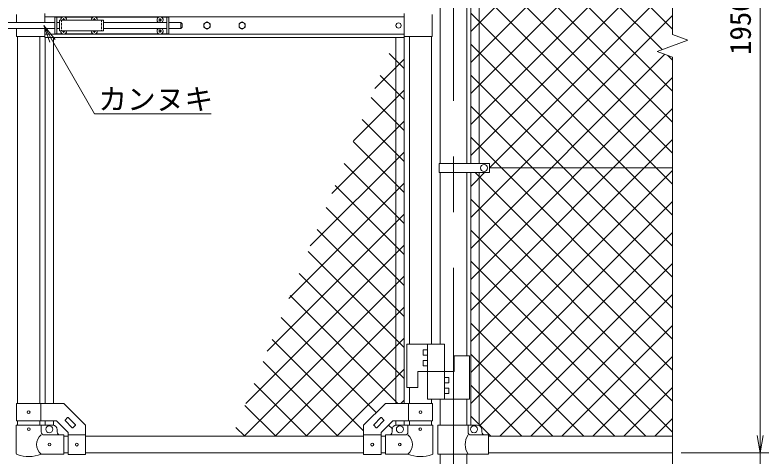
# Model space of a CAD drawing. Units: millimetres, scale not verified. Extents: x -4200 to 4200, y -2970 to 2970.
# Drawn here: x 1484 to 3204, y -880 to 128 of the extents above; entities that cross this region are included whole.
import ezdxf
from ezdxf.enums import TextEntityAlignment as Align

# ---------------------------------------------------------------- set-up
doc = ezdxf.new("R2010")
doc.units = ezdxf.units.MM
doc.header["$LTSCALE"] = 20
doc.linetypes.add('USER1', pattern=[50.8, 31.75, -6.35, 6.35, -6.35])
doc.linetypes.add('USER2', pattern=[0.375, 0.25, -0.125])
for name, color, linetype, lineweight in [('0-0_D-STR-TXT', 7, 'Continuous', 9), ('0-4_D-BMK', 2, 'USER1', 13), ('0-5_D-STR1', 1, 'Continuous', 18), ('0-8_D-STR3', 3, 'Continuous', 13), ('0-9_D-STR-DIM', 7, 'Continuous', 9), ('0-A_0', 7, 'Continuous', 9), ('0-B_D-STR2', 7, 'Continuous', 9)]:
    doc.layers.add(name, color=color, linetype=linetype, lineweight=lineweight)
doc.styles.add('ＭＳ ゴシック', font='')
doc.styles.get('ＭＳ ゴシック').set_extended_font_data('MS Gothic')

# ---------------------------------------------------------------- blocks, each defined once
blk = doc.blocks.new('_Open')
at = {"layer": '0-A_0'}
blk.add_line((-20, 3.33), (0, 0), dxfattribs=at)
blk.add_lwpolyline([(-20, -3.33), (0, 0), (-20, 0)], dxfattribs=at)
blk = doc.blocks.new('MLeader6')
at = {"layer": '0-0_D-STR-TXT'}
blk.add_line((1563.55, 66.23), (1549.33, 104.21), dxfattribs=at)
for points in [[(1575.1, 72.9), (1549.33, 104.21), (1569.33, 69.56)], [(1569.33, 69.56), (1665.36, -96.77), (1924.15, -96.77), (1931.35, -96.77)]]:
    blk.add_lwpolyline(points, dxfattribs=at)

msp = doc.modelspace()

# ---------------------------------------------------------------- linework, layer by layer
at = {"layer": '0-4_D-BMK'}
msp.add_line((2484.22, 1583.71), (2484.22, -1300.44), dxfattribs=at)
at = {"layer": '0-5_D-STR1'}
for p, q in [((2453.97, 419.06), (2453.97, -209.94)), ((2514.47, 419.06), (2514.47, -209.94)), ((1489.47, 79.56), (1489.47, -757.44)), ((1540.27, 79.56), (1540.27, -757.44)), ((2383.67, 79.56), (2383.67, -622.04)), ((2434.47, 79.56), (2434.47, -622.04)), ((2453.97, -230.94), (2453.97, -622.04)), ((2514.47, -230.94), (2514.47, -649.04)), ((2383.67, -721.04), (2383.67, -757.44)), ((2434.47, -748.04), (2434.47, -757.44)), ((2453.97, -748.04), (2453.97, -807.44)), ((2514.47, -748.04), (2514.47, -807.44)), ((1489.47, -797.44), (1489.47, -807.44)), ((1540.27, -797.44), (1540.27, -807.44)), ((2383.67, -797.44), (2383.67, -807.44)), ((2434.47, -797.44), (2434.47, -807.44)), ((1594.87, -832.44), (1604.87, -832.44)), ((1644.87, -832.44), (2279.07, -832.44)), ((2319.07, -832.44), (2329.07, -832.44)), ((2564.22, -832.44), (2984.22, -832.44)), ((1594.87, -870.44), (1604.87, -870.44)), ((1644.87, -870.44), (2279.07, -870.44)), ((2319.07, -870.44), (2329.07, -870.44)), ((2453.97, -873.44), (2453.97, -1270.44)), ((2514.47, -873.44), (2514.47, -1270.44)), ((2564.22, -870.44), (2984.22, -870.44))]:
    msp.add_line(p, q, dxfattribs=at)
at = {"layer": '0-8_D-STR3'}
for p, q in [((2523.72, 419.06), (2523.72, -209.94)), ((2542.72, 419.06), (2542.72, -209.94)), ((1487.37, 129.56), (1487.37, 111.06)), ((1551.97, 132.06), (1551.97, 111.06)), ((1551.97, 124.06), (2371.97, 124.06)), ((1574.87, 123.56), (1574.87, 85.56)), ((1574.87, 123.56), (1592.27, 123.56)), ((1579.37, 123.56), (1579.37, 85.56)), ((1597.46, 123.56), (1662.27, 123.56)), ((1667.46, 123.56), (1812.27, 123.56)), ((1817.46, 123.56), (1834.87, 123.56)), ((1830.37, 123.56), (1830.37, 85.56)), ((1834.87, 123.56), (1834.87, 85.56)), ((2371.97, 132.06), (2371.97, 77.06)), ((2436.07, 129.56), (2436.07, 79.56)), ((1393.57, 111.06), (1574.87, 111.06)), ((1579.37, 111.06), (1585.37, 111.06)), ((1585.37, 117.06), (1585.37, 92.06)), ((1585.37, 117.06), (1685.37, 117.06)), ((1593.01, 117.48), (1591.72, 117.45)), ((1591.72, 117.45), (1591.72, 117.06)), ((1594.47, 120.21), (1594.45, 118.91)), ((1594.47, 120.21), (1595.26, 120.21)), ((1595.26, 120.21), (1595.28, 118.91)), ((1663.01, 117.48), (1661.72, 117.45)), ((1661.72, 117.45), (1661.72, 117.06)), ((1664.47, 120.21), (1664.45, 118.91)), ((1664.47, 120.21), (1665.26, 120.21)), ((1665.26, 120.21), (1665.28, 118.91)), ((1666.72, 117.48), (1668.02, 117.45)), ((1668.02, 117.45), (1668.02, 117.06)), ((1685.37, 117.06), (1685.37, 92.06)), ((1685.37, 111.06), (1830.37, 111.06)), ((1813.01, 117.48), (1811.72, 117.45)), ((1811.72, 117.45), (1811.72, 117.06)), ((1814.47, 120.21), (1814.45, 118.91)), ((1814.47, 113.91), (1814.45, 115.2)), ((1815.26, 120.21), (1814.47, 120.21)), ((1815.26, 113.91), (1814.47, 113.91)), ((1815.26, 120.21), (1815.28, 118.91)), ((1815.26, 113.91), (1815.28, 115.2)), ((1816.72, 116.64), (1818.02, 116.66)), ((1818.02, 116.66), (1818.02, 117.06)), ((1834.87, 111.06), (1861.87, 111.06)), ((1861.87, 111.06), (1861.87, 98.06)), ((1864.87, 108.06), (1864.87, 101.06)), ((1393.57, 98.06), (1574.87, 98.06)), ((1487.37, 98.06), (1487.37, 79.56)), ((1551.97, 98.06), (1551.97, 77.06)), ((1579.37, 98.06), (1585.37, 98.06)), ((1585.37, 92.06), (1685.37, 92.06)), ((1591.72, 91.66), (1591.72, 92.06)), ((1593.01, 91.64), (1591.72, 91.66)), ((1594.47, 88.91), (1594.45, 90.2)), ((1594.47, 88.91), (1595.26, 88.91)), ((1595.26, 88.91), (1595.28, 90.2)), ((1596.72, 91.64), (1598.02, 91.66)), ((1598.02, 91.66), (1598.02, 92.06)), ((1661.72, 91.66), (1661.72, 92.06)), ((1663.01, 91.64), (1661.72, 91.66)), ((1664.47, 88.91), (1664.45, 90.2)), ((1664.47, 88.91), (1665.26, 88.91)), ((1665.26, 88.91), (1665.28, 90.2)), ((1666.72, 91.64), (1668.02, 91.66)), ((1668.02, 91.66), (1668.02, 92.06)), ((1685.37, 98.06), (1830.37, 98.06)), ((1813.01, 92.48), (1811.72, 92.45)), ((1811.72, 92.45), (1811.72, 92.06)), ((1814.47, 95.21), (1814.45, 93.91)), ((1814.47, 88.91), (1814.45, 90.2)), ((1815.26, 95.21), (1814.47, 95.21)), ((1815.26, 88.91), (1814.47, 88.91)), ((1815.26, 95.21), (1815.28, 93.91)), ((1815.26, 88.91), (1815.28, 90.2)), ((1816.72, 92.48), (1818.02, 92.45)), ((1816.72, 91.64), (1818.02, 91.66)), ((1818.02, 92.45), (1818.02, 92.06)), ((1818.02, 91.66), (1818.02, 92.06)), ((1834.87, 98.06), (1861.87, 98.06)), ((1551.97, 79.56), (1487.37, 79.56)), ((1551.97, 85.06), (2371.97, 85.06)), ((1551.97, 77.06), (2371.97, 77.06)), ((1552.37, 77.06), (1552.37, -757.44)), ((1571.37, 77.06), (1571.37, -757.44)), ((1574.87, 85.56), (1592.27, 85.56)), ((1597.46, 85.56), (1662.27, 85.56)), ((1667.46, 85.56), (1812.27, 85.56)), ((1817.46, 85.56), (1834.87, 85.56)), ((2352.57, 77.06), (2352.57, -757.44)), ((2371.57, 77.06), (2371.57, -757.44)), ((2371.97, 79.56), (2436.07, 79.56)), ((2451.42, -230.94), (2451.42, -209.94)), ((2566.21, -209.94), (2451.42, -209.94)), ((2566.21, -230.94), (2566.21, -209.94)), ((2566.21, -220.44), (2984.22, -220.44)), ((2566.21, -230.94), (2451.42, -230.94)), ((2523.72, -230.94), (2523.72, -807.44)), ((2542.72, -230.94), (2542.72, -808.07)), ((2463.97, -622.04), (2377.97, -622.04)), ((2377.97, -622.04), (2377.97, -721.04)), ((2415.47, -635.54), (2415.47, -647.54)), ((2424.97, -635.54), (2415.47, -635.54)), ((2424.97, -622.04), (2424.97, -748.04)), ((2463.97, -622.04), (2463.97, -748.04)), ((2424.97, -647.54), (2415.47, -647.54)), ((2520.97, -649.04), (2485.97, -649.04)), ((2485.97, -649.04), (2485.97, -685.04)), ((2520.97, -649.04), (2520.97, -748.04)), ((2415.47, -659.54), (2415.47, -671.54)), ((2424.97, -659.54), (2415.47, -659.54)), ((2485.97, -685.04), (2402.97, -685.04)), ((2402.97, -685.04), (2402.97, -721.04)), ((2424.97, -671.54), (2415.47, -671.54)), ((2463.97, -698.54), (2473.47, -698.54)), ((2473.47, -710.54), (2473.47, -698.54)), ((2402.97, -721.04), (2377.97, -721.04)), ((2463.97, -710.54), (2473.47, -710.54)), ((2463.97, -722.54), (2473.47, -722.54)), ((2463.97, -734.54), (2473.47, -734.54)), ((2473.47, -734.54), (2473.47, -722.54)), ((2520.97, -748.04), (2424.97, -748.04)), ((1487.17, -797.44), (1487.17, -757.44)), ((1542.57, -797.44), (1542.57, -757.44)), ((2381.37, -797.44), (2381.37, -757.44)), ((2436.77, -797.44), (2436.77, -757.44)), ((1598.2, -795.43), (1603.85, -789.78)), ((1605.27, -789.78), (1621.53, -806.04)), ((2318.66, -789.78), (2302.4, -806.04)), ((2325.73, -795.43), (2320.08, -789.78)), ((1486.32, -807.44), (1543.42, -807.44)), ((1486.32, -807.44), (1486.32, -871.13)), ((1487.17, -797.44), (1578.3, -797.44)), ((1543.42, -807.44), (1543.42, -822.44)), ((1543.42, -807.44), (1569.87, -807.44)), ((1552.37, -797.44), (1552.37, -807.44)), ((1571.37, -797.44), (1571.37, -807.56)), ((1578.3, -797.44), (1604.87, -824.01)), ((1598.2, -796.85), (1614.46, -813.11)), ((1615.88, -813.11), (1621.53, -807.45)), ((1644.87, -873.69), (1644.87, -807.44)), ((2279.07, -873.69), (2279.07, -807.44)), ((2308.05, -813.11), (2302.4, -807.45)), ((2325.73, -796.85), (2309.47, -813.11)), ((2345.63, -797.44), (2319.07, -824.01)), ((2436.77, -797.44), (2345.63, -797.44)), ((2352.57, -797.44), (2352.57, -807.56)), ((2380.52, -807.44), (2354.07, -807.44)), ((2371.57, -797.44), (2371.57, -807.44)), ((2437.62, -807.44), (2380.52, -807.44)), ((2380.52, -807.44), (2380.52, -822.44)), ((2437.62, -807.44), (2437.62, -871.13)), ((2448.52, -807.44), (2539.22, -807.44)), ((2448.52, -807.44), (2448.52, -873.44)), ((2517.62, -807.44), (2517.62, -822.44)), ((1579.87, -822.44), (1579.87, -817.44)), ((1604.87, -873.69), (1604.87, -824.01)), ((2319.07, -873.69), (2319.07, -824.01)), ((2344.07, -822.44), (2344.07, -817.44)), ((2549.22, -817.44), (2549.22, -822.44)), ((1594.87, -829.44), (1550.42, -829.44)), ((1594.87, -873.44), (1594.87, -829.44)), ((1604.87, -829.19), (1644.87, -829.19)), ((2319.07, -829.19), (2279.07, -829.19)), ((2329.07, -829.44), (2373.52, -829.44)), ((2329.07, -873.44), (2329.07, -829.44)), ((2524.62, -829.44), (2564.22, -829.44)), ((2564.22, -829.44), (2564.22, -873.44)), ((1594.87, -873.44), (1543.42, -873.44)), ((1604.87, -873.69), (1644.87, -873.69)), ((2319.07, -873.69), (2279.07, -873.69)), ((2329.07, -873.44), (2380.52, -873.44)), ((2448.52, -873.44), (2564.22, -873.44))]:
    msp.add_line(p, q, dxfattribs=at)
at = {"layer": '0-8_D-STR3', "linetype": 'USER2'}
for p, q in [((1589.87, 117.06), (1589.87, 92.06)), ((1680.87, 117.06), (1680.87, 92.06))]:
    msp.add_line(p, q, dxfattribs=at)
at = {"layer": '0-8_D-STR3'}
for points in [[(1596.72, 117.48), (1598.02, 117.45), (1598.02, 117.06)], [(1813.01, 116.64), (1811.72, 116.66), (1811.72, 117.06)], [(1816.72, 117.48), (1818.02, 117.45), (1818.02, 117.06)], [(1813.01, 91.64), (1811.72, 91.66), (1811.72, 92.06)], [(1487.17, -757.44), (1594.87, -757.44), (1644.87, -807.44)], [(2436.77, -757.44), (2329.07, -757.44), (2279.07, -807.44)]]:
    msp.add_lwpolyline(points, dxfattribs=at)
for points in [[(1921.97, 112.66), (1914.95, 108.61), (1914.95, 100.51), (1921.97, 96.46), (1928.98, 100.51), (1928.98, 108.61)], [(2001.97, 112.66), (1994.95, 108.61), (1994.95, 100.51), (2001.97, 96.46), (2008.98, 100.51), (2008.98, 108.61)]]:
    msp.add_lwpolyline(points, close=True, dxfattribs=at)
for centre, radius in [((1921.97, 104.56), 7.03), ((2001.97, 104.56), 7.03), ((2359.07, 104.56), 6), ((2554.21, -220.44), 8), ((1514.87, -777.44), 3.25), ((2409.07, -777.44), 3.25), ((1561.87, -816.44), 8), ((2362.07, -816.44), 8), ((2531.22, -816.44), 8), ((1515.27, -816.44), 3), ((2408.67, -816.44), 3), ((1562.27, -851.44), 3), ((1624.87, -851.44), 3.25), ((2299.07, -851.44), 3.25), ((2361.67, -851.44), 3)]:
    msp.add_circle(centre, radius, dxfattribs=at)
for centre, radius, start, end in [((1594.87, 117.06), 7, 0, 180), ((1664.87, 117.06), 7, 0, 180), ((1814.87, 117.06), 7, 301.00272, 238.99728), ((1592.96, 118.96), 1.49, 270, 0), ((1596.77, 118.96), 1.49, 180, 270), ((1662.96, 118.96), 1.49, 270, 0), ((1666.77, 118.96), 1.49, 180, 270), ((1812.96, 118.96), 1.49, 270, 0), ((1812.96, 115.15), 1.49, 0, 90), ((1816.77, 118.96), 1.49, 180, 270), ((1816.77, 115.15), 1.49, 90, 180), ((1861.87, 108.06), 3, 0, 90), ((1594.87, 92.06), 7, 180, 0), ((1592.96, 90.15), 1.49, 0, 90), ((1596.77, 90.15), 1.49, 90, 180), ((1664.87, 92.06), 7, 180, 0), ((1662.96, 90.15), 1.49, 0, 90), ((1666.77, 90.15), 1.49, 90, 180), ((1814.87, 92.06), 7, 121.00272, 58.99728), ((1812.96, 93.96), 1.49, 270, 0), ((1812.96, 90.15), 1.49, 0, 90), ((1816.77, 93.96), 1.49, 180, 270), ((1816.77, 90.15), 1.49, 90, 180), ((1861.87, 101.06), 3, 270, 0), ((1604.56, -790.48), 1, 45, 135), ((2319.37, -790.48), 1, 45, 135), ((1569.87, -817.44), 10, 0, 90), ((1598.91, -796.14), 1, 135, 225), ((1620.83, -806.75), 1, 315, 45), ((2303.1, -806.75), 1, 135, 225), ((2325.03, -796.14), 1, 315, 45), ((2354.07, -817.44), 10, 90, 180), ((2539.22, -817.44), 10, 0, 90), ((1550.42, -822.44), 7, 180, 270), ((1586.87, -822.44), 7, 180, 270), ((1615.17, -812.4), 1, 225, 315), ((2308.76, -812.4), 1, 225, 315), ((2337.07, -822.44), 7, 270, 0), ((2373.52, -822.44), 7, 270, 0), ((2524.62, -822.44), 7, 180, 270), ((2556.22, -822.44), 7, 180, 270), ((1561.61, -851.44), 28.55, 129.59418, 230.40582), ((2362.32, -851.44), 28.55, 309.59418, 50.40582), ((2551.83, -851.44), 40.68, 147.25964, 212.74036), ((1489.62, -871.13), 3.3, 180, 250.77949), ((1514.87, -798.71), 80, 250.77949, 290.9084), ((2409.07, -798.71), 80, 249.0916, 289.22051), ((2434.32, -871.13), 3.3, 289.22051, 0)]:
    msp.add_arc(centre, radius, start, end, dxfattribs=at)
at = {"layer": '0-9_D-STR-DIM'}
for p, q in [((2984.22, 1583.71), (2984.22, 83.78)), ((3184.22, 1039.56), (3184.22, -830.44)), ((2948.98, 45.31), (3019.45, 70.96)), ((3019.45, 70.96), (2984.22, 83.78)), ((2984.22, 32.48), (2948.98, 45.31)), ((2984.22, 32.48), (2984.22, -1027.75)), ((3184.22, -830.44), (3184.22, -790.44)), ((3004.22, -870.44), (3204.22, -870.44)), ((3024.22, -870.44), (3204.22, -870.44)), ((3184.22, -870.44), (3184.22, -920.44))]:
    msp.add_line(p, q, dxfattribs=at)
at = {"layer": '0-B_D-STR2'}
for p, q in [((2984.22, 96.42), (2523.72, 556.92)), ((2523.72, 90.85), (2984.22, 551.35)), ((2960.44, 49.48), (2523.72, 486.21)), ((2523.72, 20.14), (2984.22, 480.64)), ((2984.22, -45), (2523.72, 415.5)), ((2523.72, -50.57), (2984.22, 409.93)), ((2984.22, -115.71), (2524.24, 344.26)), ((2523.72, -121.28), (2984.22, 339.22)), ((2984.22, -186.42), (2523.72, 274.08)), ((2523.72, -191.99), (2984.22, 268.51)), ((2984.22, -257.13), (2528.04, 199.04)), ((2566.21, -220.21), (2984.22, 197.8)), ((2984.22, -327.85), (2523.72, 132.65)), ((2523.72, -333.41), (2984.22, 127.09)), ((2984.22, -398.56), (2523.72, 61.94)), ((2337.54, 40.41), (2371.57, 6.38)), ((2523.72, -404.12), (2966.7, 38.86)), ((2984.22, 25.71), (2973.57, 36.36)), ((2371.57, 27.68), (2305.06, -38.83)), ((2316.98, -9.74), (2371.57, -64.33)), ((2984.22, -469.27), (2523.72, -8.77)), ((2523.72, -474.83), (2984.22, -14.33)), ((2371.57, -43.03), (2255.93, -158.67)), ((2296.42, -59.89), (2371.57, -135.04)), ((2984.22, -539.98), (2523.72, -79.48)), ((2523.72, -545.54), (2984.22, -85.04)), ((2371.57, -113.74), (2206.8, -278.51)), ((2275.86, -110.04), (2371.57, -205.75)), ((2984.22, -610.69), (2523.72, -150.19)), ((2255.3, -160.2), (2371.57, -276.46)), ((2523.72, -616.26), (2984.22, -155.76)), ((2371.57, -184.45), (2157.67, -398.34)), ((2234.74, -210.35), (2371.57, -347.17)), ((2523.72, -686.97), (2984.22, -226.47)), ((2523.72, -262.7), (2555.48, -230.94)), ((2984.22, -681.4), (2533.76, -230.94)), ((2370.79, -255.94), (2108.55, -518.18)), ((2214.18, -260.5), (2371.57, -417.88)), ((2984.22, -752.11), (2523.72, -291.61)), ((2523.72, -757.68), (2984.22, -297.18)), ((2371.57, -325.87), (2059.42, -638.02)), ((2193.62, -310.65), (2371.57, -488.59)), ((2173.07, -360.8), (2371.57, -559.3)), ((2984.22, -822.82), (2523.72, -362.32)), ((2543.63, -808.47), (2984.22, -367.89)), ((2371.57, -396.58), (2010.29, -757.86)), ((2152.51, -410.95), (2371.57, -630.01)), ((2923.13, -832.44), (2523.72, -433.03)), ((2590.37, -832.44), (2984.22, -438.6)), ((2131.95, -461.1), (2371.57, -700.72)), ((2371.57, -467.3), (2006.42, -832.44)), ((2111.39, -511.25), (2357.57, -757.44)), ((2852.42, -832.44), (2523.72, -503.74)), ((2661.08, -832.44), (2984.22, -509.31)), ((2371.57, -538.01), (2077.13, -832.44)), ((2090.83, -561.41), (2307.96, -778.54)), ((2781.71, -832.44), (2523.72, -574.45)), ((2731.79, -832.44), (2984.22, -580.02)), ((2070.27, -611.56), (2279.07, -820.35)), ((2371.57, -608.72), (2147.84, -832.44)), ((2710.99, -832.44), (2523.72, -645.16)), ((2802.5, -832.44), (2984.22, -650.73)), ((2049.71, -661.71), (2220.44, -832.44)), ((2371.57, -679.43), (2218.55, -832.44)), ((2029.15, -711.86), (2149.73, -832.44)), ((2640.28, -832.44), (2523.72, -715.87)), ((2873.21, -832.44), (2984.22, -721.44)), ((2371.57, -750.14), (2364.26, -757.44)), ((2008.59, -762.01), (2079.02, -832.44)), ((2569.57, -832.44), (2523.72, -786.58)), ((2336.25, -806.83), (2344.38, -814.96)), ((2943.92, -832.44), (2984.22, -792.15)), ((1988.03, -812.16), (2008.31, -832.44))]:
    msp.add_line(p, q, dxfattribs=at)

# ---------------------------------------------------------------- block references
at = {"layer": '0-0_D-STR-TXT'}
msp.add_blockref('MLeader6', (0, 0), dxfattribs=at)
at = {"layer": '0-9_D-STR-DIM', "xscale": 2, "yscale": 2, "rotation": 270}
msp.add_blockref('_Open', (3184.22, -870.44), dxfattribs=at)
msp.add_blockref('_Open', (3184.22, -870.44), dxfattribs=at)

# ---------------------------------------------------------------- texts
at = {"layer": '0-0_D-STR-TXT', "style": 'ＭＳ ゴシック'}
msp.add_text('カンヌキ', height=48.09, dxfattribs=at).set_placement((1673.67, -102.03), align=Align.BOTTOM_LEFT)
at = {"layer": '0-9_D-STR-DIM', "style": 'ＭＳ ゴシック'}
msp.add_text('1950', height=48.09, rotation=90, dxfattribs=at).set_placement((3177.47, 37.66), align=Align.BOTTOM_LEFT)

doc.saveas('drawing.dxf')
